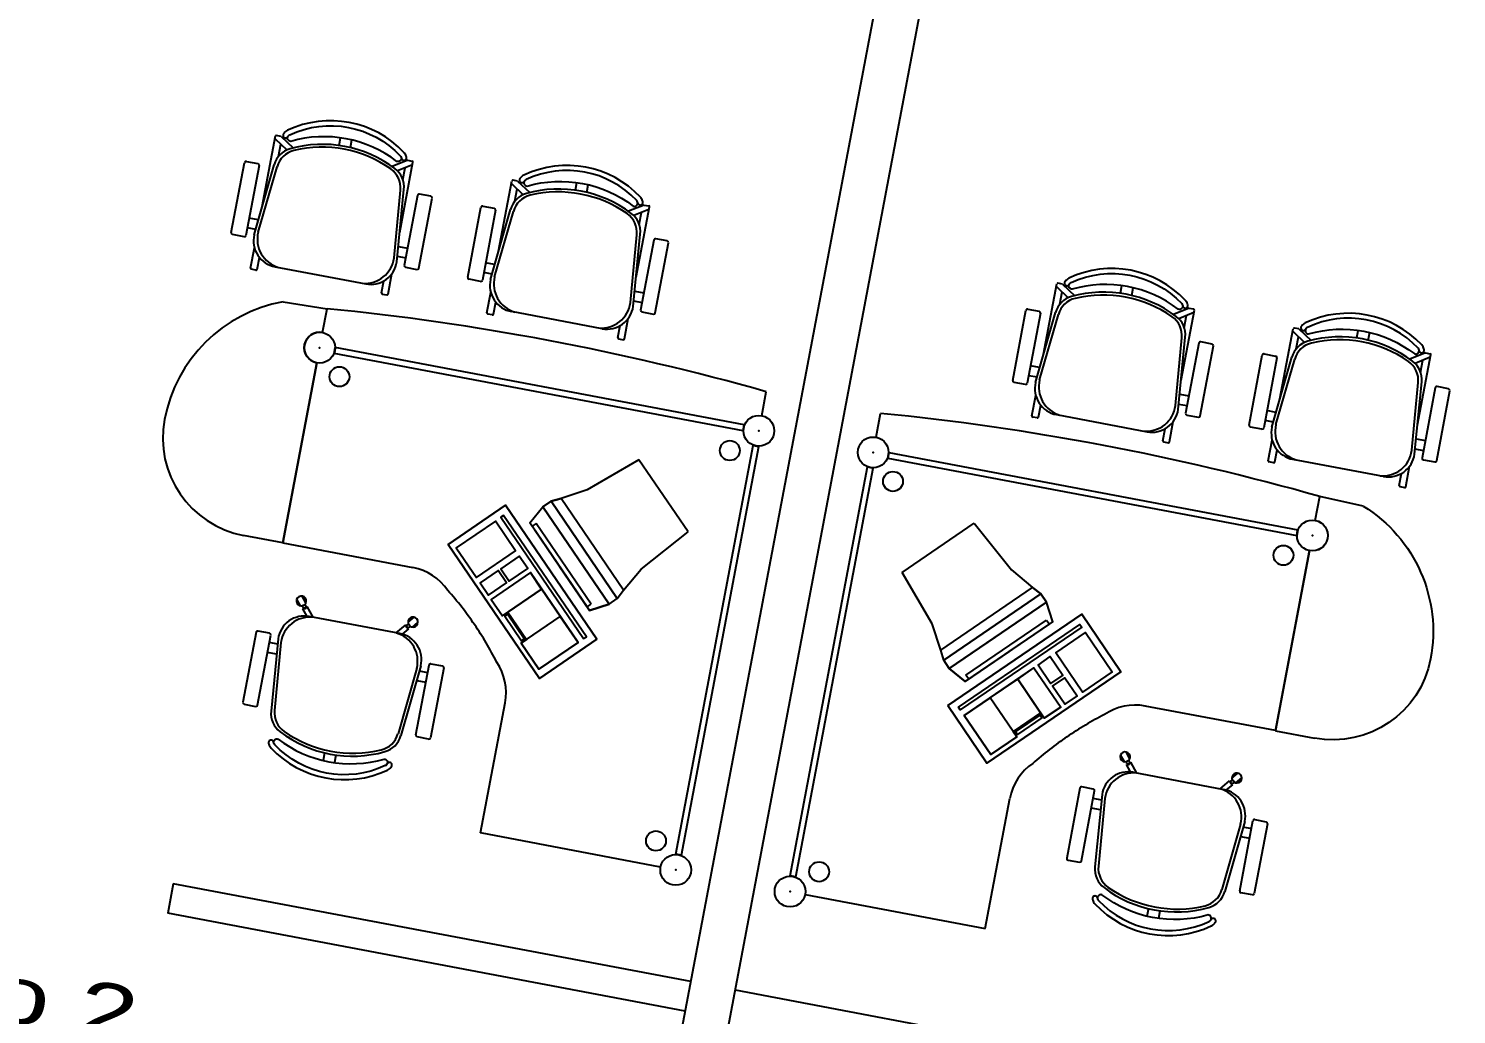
# Model space of a CAD drawing. Header units: inches. Extents: x -18604 to 2753, y -9056 to 3482.
# Drawn here: x -14611.3 to -14137, y -2369.7 to -2042.1 of the extents above; entities that cross this region are included whole.
import ezdxf
from ezdxf.enums import TextEntityAlignment as Align

# ---------------------------------------------------------------- set-up
doc = ezdxf.new("R2010")
doc.units = ezdxf.units.IN
for name, color, linetype in [('ESPECARQ', 2, 'Continuous'), ('MOVEIS', 2, 'Continuous'), ('Parede Baixo', 4, 'Continuous'), ('TEXTO', 2, 'Continuous')]:
    doc.layers.add(name, color=color, linetype=linetype)
doc.styles.add('REGUA100', font='GOTHIC.TTF', dxfattribs={"width": 1.4})
doc.styles.add('REGUA60', font='GOTHIC.TTF', dxfattribs={"width": 1.4})

# ---------------------------------------------------------------- blocks, each defined once
blk = doc.blocks.new('INDUNI1')
at = {"color": 0, "style": 'REGUA100', "width": 1.4, "flags": 8}
for tag, p in [('NOME1', (0, 0)), ('NOME2', (0, -4.286))]:
    blk.add_attdef(tag, text='', height=2.5, dxfattribs=at).set_placement(p, align=Align.CENTER)
at = {"layer": 'ESPECARQ', "style": 'REGUA60', "width": 1.4}
blk.add_attdef('AREA', text='', height=1.5, dxfattribs=at).set_placement((0, -7.813), align=Align.CENTER)
at = {"layer": 'ESPECARQ', "style": 'REGUA60', "width": 1.4, "flags": 8}
for tag, p in [('PISO', (0, -10.313)), ('REVPAR', (0, -12.813)), ('PEDIR', (0, -15.313))]:
    blk.add_attdef(tag, text='', height=1.5, dxfattribs=at).set_placement(p, align=Align.CENTER)
blk = doc.blocks.new('CC50704')
for p, q in [((11.58, 13.43), (12, 0)), ((-60, 0), (-60, 12)), ((-60, 0), (-4.65, 0)), ((4.65, 0), (12, 0))]:
    blk.add_line(p, q)
for centre, radius, start, end in [((-30, 12), 30, 90, 180), ((-30, -2.54), 44.54, 21.0053, 90), ((0, 0), 4.65, 0, 180)]:
    blk.add_arc(centre, radius, start, end)
blk.add_point((0, 0))

msp = doc.modelspace()

# ---------------------------------------------------------------- linework, layer by layer
at = {"layer": 'MOVEIS'}
for p, q in [((-14533.72, -2101.27), (-14529.29, -2077.85)), ((-14529.46, -2078.75), (-14525.53, -2082.49)), ((-14527.41, -2077.98), (-14529.04, -2077.67)), ((-14528.34, -2084.63), (-14527.57, -2080.56)), ((-14527.42, -2077.98), (-14523.39, -2081.82)), ((-14508.19, -2081), (-14507.71, -2078.46)), ((-14504.41, -2081.72), (-14503.93, -2079.18)), ((-14543.99, -2109.96), (-14539.59, -2086.72)), ((-14538.95, -2086.28), (-14535.16, -2087)), ((-14485.4, -2085.93), (-14490.57, -2088.03)), ((-14488.05, -2109.91), (-14483.64, -2086.6)), ((-14485.41, -2085.93), (-14483.9, -2086.21)), ((-14534.73, -2087.64), (-14539.12, -2110.88)), ((-14536.39, -2110.65), (-14529.79, -2087.42)), ((-14535.05, -2109.79), (-14528.81, -2088.06)), ((-14483.79, -2087.39), (-14488.81, -2089.44)), ((-14486.99, -2092.45), (-14486.21, -2088.38)), ((-14489.93, -2118.32), (-14487.79, -2095.82)), ((-14489, -2119.62), (-14486.65, -2095.58)), ((-14455.19, -2116.13), (-14450.78, -2092.81)), ((-14450.93, -2093.61), (-14447, -2097.35)), ((-14448.88, -2092.84), (-14450.4, -2092.55)), ((-14449.81, -2099.49), (-14449.04, -2095.41)), ((-14448.89, -2092.84), (-14444.86, -2096.67)), ((-14429.66, -2095.86), (-14429.18, -2093.32)), ((-14425.88, -2096.58), (-14425.4, -2094.04)), ((-14482.14, -2097.59), (-14486.53, -2120.83)), ((-14481.67, -2121.75), (-14477.27, -2098.51)), ((-14477.71, -2097.87), (-14481.49, -2097.15)), ((-14460.42, -2101.14), (-14456.63, -2101.85)), ((-14406.87, -2100.79), (-14412.04, -2102.88)), ((-14409.52, -2124.77), (-14405.09, -2101.35)), ((-14406.88, -2100.78), (-14405.26, -2101.09)), ((-14535.07, -2105.71), (-14538.04, -2105.14)), ((-14465.46, -2124.81), (-14461.06, -2101.58)), ((-14456.2, -2102.5), (-14460.59, -2125.73)), ((-14457.86, -2125.51), (-14451.26, -2102.27)), ((-14456.52, -2124.64), (-14450.28, -2102.91)), ((-14405.26, -2102.25), (-14410.28, -2104.29)), ((-14408.46, -2107.31), (-14407.68, -2103.24)), ((-14539.77, -2111.31), (-14543.55, -2110.6)), ((-14535.82, -2108.92), (-14538.65, -2108.39)), ((-14411.4, -2133.18), (-14409.26, -2110.67)), ((-14410.47, -2134.48), (-14408.12, -2110.44)), ((-14537.6, -2121.77), (-14536.32, -2114.97)), ((-14488.42, -2114.53), (-14485.45, -2115.09)), ((-14403.61, -2112.45), (-14408, -2135.68)), ((-14403.14, -2136.6), (-14398.74, -2113.37)), ((-14399.18, -2112.72), (-14402.96, -2112.01)), ((-14535.44, -2122.17), (-14534.68, -2118.18)), ((-14488.89, -2117.8), (-14486.06, -2118.34)), ((-14456.54, -2120.56), (-14459.51, -2120)), ((-14535.83, -2122.44), (-14537.34, -2122.15)), ((-14529.46, -2121.32), (-14499.35, -2127.02)), ((-14491.93, -2130.41), (-14490.64, -2123.61)), ((-14486.09, -2121.47), (-14482.31, -2122.18)), ((-14457.29, -2123.78), (-14460.12, -2123.24)), ((-14494.09, -2130), (-14493.33, -2126.01)), ((-14461.24, -2126.17), (-14465.02, -2125.46)), ((-14459.07, -2136.62), (-14457.79, -2129.83)), ((-14409.89, -2129.39), (-14406.92, -2129.95)), ((-14274.15, -2150.38), (-14269.72, -2126.96)), ((-14269.89, -2127.86), (-14265.95, -2131.6)), ((-14267.84, -2127.09), (-14269.46, -2126.79)), ((-14268.76, -2133.74), (-14267.99, -2129.67)), ((-14267.85, -2127.09), (-14263.81, -2130.93)), ((-14248.62, -2130.12), (-14248.14, -2127.58)), ((-14244.83, -2130.83), (-14244.35, -2128.29)), ((-14493.83, -2130.38), (-14492.31, -2130.67)), ((-14456.91, -2137.03), (-14456.15, -2133.04)), ((-14410.36, -2132.66), (-14407.53, -2133.19)), ((-14513.7, -2143.17), (-14512.19, -2135.23)), ((-14457.3, -2137.3), (-14458.81, -2137.01)), ((-14420.82, -2141.88), (-14450.93, -2136.18)), ((-14413.4, -2145.27), (-14412.11, -2138.47)), ((-14407.56, -2136.33), (-14403.78, -2137.04)), ((-14284.41, -2159.07), (-14280.01, -2135.83)), ((-14275.15, -2136.75), (-14279.55, -2159.99)), ((-14279.37, -2135.39), (-14275.59, -2136.11)), ((-14276.81, -2159.77), (-14270.22, -2136.53)), ((-14275.47, -2158.9), (-14269.24, -2137.17)), ((-14225.83, -2135.04), (-14230.99, -2137.14)), ((-14224.21, -2136.5), (-14229.24, -2138.55)), ((-14228.47, -2159.02), (-14224.06, -2135.71)), ((-14227.41, -2141.57), (-14226.64, -2137.49)), ((-14225.84, -2135.04), (-14224.32, -2135.32)), ((-14415.56, -2144.86), (-14414.8, -2140.86)), ((-14195.62, -2165.24), (-14191.21, -2141.93)), ((-14191.36, -2142.72), (-14187.42, -2146.46)), ((-14189.31, -2141.95), (-14190.82, -2141.66)), ((-14189.32, -2141.95), (-14185.28, -2145.79)), ((-14170.09, -2144.97), (-14169.61, -2142.43)), ((-14166.3, -2145.69), (-14165.82, -2143.15)), ((-14509.81, -2150.12), (-14509.44, -2148.17)), ((-14509.44, -2148.17), (-14509.81, -2150.12)), ((-14373.58, -2173.88), (-14509.44, -2148.17)), ((-14373.58, -2173.88), (-14509.44, -2148.17)), ((-14415.3, -2145.24), (-14413.78, -2145.53)), ((-14230.35, -2167.44), (-14228.22, -2144.93)), ((-14229.42, -2168.73), (-14227.07, -2144.69)), ((-14222.56, -2146.7), (-14226.96, -2169.94)), ((-14222.09, -2170.86), (-14217.7, -2147.62)), ((-14218.13, -2146.98), (-14221.92, -2146.26)), ((-14190.23, -2148.6), (-14189.46, -2144.53)), ((-14515.6, -2153.22), (-14526.92, -2213.05)), ((-14373.95, -2175.82), (-14509.81, -2150.12)), ((-14373.95, -2175.82), (-14509.81, -2150.12)), ((-14205.88, -2173.93), (-14201.48, -2150.69)), ((-14196.62, -2151.61), (-14201.02, -2174.85)), ((-14200.84, -2150.25), (-14197.06, -2150.97)), ((-14198.28, -2174.62), (-14191.69, -2151.39)), ((-14196.94, -2173.76), (-14190.71, -2152.03)), ((-14147.3, -2149.9), (-14152.46, -2152)), ((-14145.68, -2151.36), (-14150.71, -2153.41)), ((-14149.94, -2173.88), (-14145.51, -2150.46)), ((-14148.88, -2156.42), (-14148.11, -2152.35)), ((-14147.31, -2149.9), (-14145.69, -2150.2)), ((-14276.25, -2158.03), (-14279.08, -2157.5)), ((-14275.49, -2154.82), (-14278.46, -2154.26)), ((-14367.79, -2170.78), (-14366.28, -2162.83)), ((-14280.19, -2160.43), (-14283.97, -2159.71)), ((-14151.82, -2182.29), (-14149.69, -2159.79)), ((-14150.89, -2183.59), (-14148.54, -2159.55)), ((-14144.03, -2161.56), (-14148.43, -2184.8)), ((-14143.56, -2185.72), (-14139.17, -2162.48)), ((-14139.6, -2161.84), (-14143.39, -2161.12)), ((-14278.02, -2170.88), (-14276.74, -2164.08)), ((-14275.86, -2171.29), (-14275.11, -2167.29)), ((-14229.31, -2166.91), (-14226.48, -2167.45)), ((-14228.84, -2163.64), (-14225.87, -2164.21)), ((-14329.8, -2177.96), (-14328.3, -2170.02)), ((-14276.25, -2171.55), (-14277.76, -2171.26)), ((-14269.88, -2170.43), (-14239.77, -2176.13)), ((-14226.52, -2170.58), (-14222.73, -2171.3)), ((-14197.72, -2172.89), (-14200.55, -2172.36)), ((-14196.96, -2169.68), (-14199.93, -2169.11)), ((-14373.95, -2175.82), (-14373.58, -2173.88)), ((-14373.58, -2173.88), (-14373.95, -2175.82)), ((-14234.51, -2179.11), (-14233.76, -2175.12)), ((-14232.35, -2179.52), (-14231.06, -2172.72)), ((-14201.66, -2175.28), (-14205.44, -2174.57)), ((-14396.36, -2316.5), (-14370.66, -2180.64)), ((-14396.36, -2316.5), (-14370.66, -2180.64)), ((-14394.42, -2316.87), (-14368.71, -2181.01)), ((-14394.42, -2316.87), (-14368.71, -2181.01)), ((-14368.71, -2181.01), (-14370.66, -2180.64)), ((-14370.66, -2180.64), (-14368.71, -2181.01)), ((-14234.25, -2179.5), (-14232.74, -2179.78)), ((-14199.49, -2185.74), (-14198.21, -2178.94)), ((-14150.78, -2181.77), (-14147.96, -2182.31)), ((-14150.31, -2178.5), (-14147.34, -2179.06)), ((-14408.58, -2185.4, -1.1), (-14425.75, -2195.37, -1.1)), ((-14392.23, -2209.39, -1.1), (-14408.58, -2185.4, -1.1)), ((-14325.91, -2184.91), (-14325.54, -2182.97)), ((-14325.54, -2182.97), (-14325.91, -2184.91)), ((-14325.91, -2184.91), (-14190.05, -2210.62)), ((-14325.91, -2184.91), (-14190.05, -2210.62)), ((-14325.54, -2182.97), (-14189.68, -2208.67)), ((-14325.54, -2182.97), (-14189.68, -2208.67)), ((-14197.72, -2186.41), (-14199.23, -2186.12)), ((-14197.33, -2186.14), (-14196.58, -2182.15)), ((-14161.24, -2190.99), (-14191.35, -2185.29)), ((-14147.99, -2185.44), (-14144.2, -2186.15)), ((-14358.38, -2323.69), (-14332.68, -2187.83)), ((-14358.38, -2323.69), (-14332.68, -2187.83)), ((-14356.44, -2324.06), (-14330.73, -2188.2)), ((-14356.44, -2324.06), (-14330.73, -2188.2)), ((-14332.68, -2187.83), (-14330.73, -2188.2)), ((-14330.73, -2188.2), (-14332.68, -2187.83)), ((-14155.98, -2193.97), (-14155.23, -2189.98)), ((-14153.82, -2194.38), (-14152.54, -2187.58)), ((-14425.75, -2195.37, -1.1), (-14434.41, -2198.28, 1.1)), ((-14155.72, -2194.35), (-14154.21, -2194.64)), ((-14471.96, -2213.56, 2.2), (-14452.87, -2200.55, 2.2)), ((-14452.87, -2200.55, 2.2), (-14422.51, -2245.08, 2.2)), ((-14437.76, -2199.23, 1.1), (-14440.49, -2201.09, 2.2)), ((-14440.49, -2201.09, 2.2), (-14437.76, -2199.23, 2.2)), ((-14434.41, -2198.28, 1.1), (-14437.76, -2199.23, 1.1)), ((-14437.76, -2199.23, 1.1), (-14434.41, -2198.28, 1.1)), ((-14415.76, -2231.5, 1.1), (-14437.76, -2199.23, 1.1)), ((-14415.76, -2231.5, 2.2), (-14437.76, -2199.23, 2.2)), ((-14183.89, -2205.57), (-14182.39, -2197.63)), ((-14444.86, -2206.4, 2.2), (-14440.49, -2201.09, 2.2)), ((-14440.49, -2201.09, 2.2), (-14418.49, -2233.36, 2.2)), ((-14418.49, -2233.36, 2.2), (-14440.49, -2201.09, 2.2)), ((-14434.94, -2220.94, 2.2), (-14444.86, -2206.4, 2.2)), ((-14442.71, -2206.62, 2.2), (-14444.07, -2207.55, 2.2)), ((-14425.81, -2234.33, 2.2), (-14444.07, -2207.55, 2.2)), ((-14432.92, -2223.91, 7.7), (-14443.3, -2208.68, 7.7)), ((-14424.45, -2233.4, 2.2), (-14442.71, -2206.62, 2.2)), ((-14407.78, -2221.73, -1.1), (-14392.23, -2209.39, -1.1)), ((-14321.16, -2222.84, -1.1), (-14297.17, -2206.48, -1.1)), ((-14297.17, -2206.48, -1.1), (-14284.83, -2222.03, -1.1)), ((-14190.05, -2210.62), (-14189.68, -2208.67)), ((-14189.68, -2208.67), (-14190.05, -2210.62)), ((-14526.92, -2213.05), (-14483.68, -2221.23)), ((-14471.96, -2213.56, 2.2), (-14471.96, -2213.56)), ((-14441.59, -2258.09), (-14471.96, -2213.56)), ((-14441.59, -2258.09, 2.2), (-14471.96, -2213.56, 2.2)), ((-14428.87, -2218.13, 2.2), (-14418.49, -2233.36, 2.2)), ((-14185.79, -2215.62), (-14197.11, -2275.44)), ((-14434.94, -2220.94, 2.2), (-14425.03, -2235.48, 2.2)), ((-14413.66, -2228.73, 1.1), (-14407.78, -2221.73, -1.1)), ((-14311.19, -2240, -1.1), (-14321.16, -2222.84, -1.1)), ((-14284.83, -2222.03, -1.1), (-14277.83, -2227.91, 1.1)), ((-14415.76, -2231.5, 1.1), (-14413.66, -2228.73, 1.1)), ((-14415.76, -2231.5, 1.1), (-14413.66, -2228.73, 1.1)), ((-14277.83, -2227.91, 1.1), (-14275.06, -2230.02, 1.1)), ((-14275.06, -2230.02, 1.1), (-14277.83, -2227.91, 1.1)), ((-14521.02, -2234), (-14522.26, -2231.75)), ((-14519.2, -2232.99), (-14520.45, -2230.74)), ((-14519, -2234.26), (-14518.81, -2234.16)), ((-14516.82, -2237.74), (-14518.81, -2234.16)), ((-14425.81, -2234.33, 2.2), (-14424.45, -2233.4, 2.2)), ((-14425.03, -2235.48, 2.2), (-14418.49, -2233.36, 2.2)), ((-14418.49, -2233.36, 2.2), (-14415.76, -2231.5, 1.1)), ((-14418.49, -2233.36, 2.2), (-14415.76, -2231.5, 2.2)), ((-14307.32, -2252.01, 1.1), (-14275.06, -2230.02, 1.1)), ((-14307.32, -2252.01, 2.2), (-14275.06, -2230.02, 2.2)), ((-14273.2, -2232.74, 2.2), (-14305.47, -2254.74, 2.2)), ((-14305.47, -2254.74, 2.2), (-14273.2, -2232.74, 2.2)), ((-14275.06, -2230.02, 1.1), (-14273.2, -2232.74, 2.2)), ((-14273.2, -2232.74, 2.2), (-14275.06, -2230.02, 2.2)), ((-14271.07, -2239.28, 2.2), (-14273.2, -2232.74, 2.2)), ((-14520.26, -2234.96), (-14520.07, -2234.86)), ((-14518.93, -2237.34), (-14520.26, -2234.96)), ((-14487.97, -2243.2), (-14518.08, -2237.5)), ((-14485.28, -2239.41), (-14483.29, -2237.77)), ((-14425.81, -2234.33, 2.2), (-14425.81, -2234.33, 2.2)), ((-14425.81, -2234.33, 2.2), (-14425.81, -2234.33, 2.2)), ((-14261.47, -2236.76, 2.2), (-14306.01, -2267.12, 2.2)), ((-14299.94, -2256.96, 2.2), (-14273.15, -2238.7, 2.2)), ((-14273.15, -2238.7, 2.2), (-14272.22, -2240.06, 2.2)), ((-14248.46, -2255.85, 2.2), (-14261.47, -2236.76, 2.2)), ((-14535.76, -2242.77), (-14540.16, -2266.01)), ((-14531.33, -2243.05), (-14535.12, -2242.33)), ((-14489.23, -2242.96), (-14486.07, -2240.35)), ((-14487.12, -2243.36), (-14485.02, -2241.63)), ((-14485.93, -2240.51), (-14486.07, -2240.35)), ((-14485.02, -2241.63), (-14485.15, -2241.46)), ((-14483.96, -2241.01), (-14481.98, -2239.38)), ((-14308.28, -2248.67, 1.1), (-14311.19, -2240, -1.1)), ((-14299.01, -2258.32, 2.2), (-14272.22, -2240.06, 2.2)), ((-14288.58, -2251.22, 7.7), (-14273.36, -2240.84, 7.7)), ((-14285.62, -2249.19, 2.2), (-14271.07, -2239.28, 2.2)), ((-14535.29, -2266.93), (-14530.89, -2243.69)), ((-14528.54, -2246.72), (-14531.37, -2246.18)), ((-14528.43, -2244.9), (-14530.78, -2268.94)), ((-14527.5, -2246.2), (-14529.63, -2268.7)), ((-14422.51, -2245.08, 2.2), (-14441.59, -2258.09, 2.2)), ((-14290.24, -2244.36, 2.2), (-14305.47, -2254.74, 2.2)), ((-14529.01, -2249.99), (-14531.98, -2249.42)), ((-14307.32, -2252.01, 1.1), (-14308.28, -2248.67, 1.1)), ((-14307.32, -2252.01, 1.1), (-14308.28, -2248.67, 1.1)), ((-14305.47, -2254.74, 2.2), (-14307.32, -2252.01, 1.1)), ((-14305.47, -2254.74, 2.2), (-14307.32, -2252.01, 2.2)), ((-14285.62, -2249.19, 2.2), (-14300.16, -2259.11, 2.2)), ((-14482.38, -2254.73), (-14488.61, -2276.46)), ((-14481.04, -2253.87), (-14487.63, -2277.1)), ((-14482.7, -2276.88), (-14478.3, -2253.64)), ((-14481.6, -2255.6), (-14478.78, -2256.13)), ((-14473.44, -2254.56), (-14477.84, -2277.8)), ((-14477.66, -2253.21), (-14473.88, -2253.92)), ((-14300.16, -2259.11, 2.2), (-14305.47, -2254.74, 2.2)), ((-14299.01, -2258.32, 2.2), (-14299.94, -2256.96, 2.2)), ((-14293, -2286.21), (-14248.46, -2255.85)), ((-14293, -2286.21, 2.2), (-14248.46, -2255.85, 2.2)), ((-14248.46, -2255.85, 2.2), (-14248.46, -2255.85)), ((-14482.36, -2258.81), (-14479.39, -2259.37)), ((-14441.59, -2258.09, 2.2), (-14441.59, -2258.09)), ((-14299.01, -2258.32, 2.2), (-14299.01, -2258.32, 2.2)), ((-14299.01, -2258.32, 2.2), (-14299.01, -2258.32, 2.2)), ((-14539.72, -2266.65), (-14535.93, -2267.37)), ((-14461.19, -2309.44), (-14453.01, -2266.21)), ((-14306.01, -2267.12, 2.2), (-14293, -2286.21, 2.2)), ((-14197.11, -2275.44), (-14240.35, -2267.26)), ((-14478.48, -2278.24), (-14482.26, -2277.52)), ((-14513.02, -2282.8), (-14513.5, -2285.34)), ((-14509.23, -2283.51), (-14509.71, -2286.06)), ((-14293, -2286.21, 2.2), (-14293, -2286.21)), ((-14247.32, -2285.78), (-14248.57, -2283.54)), ((-14245.51, -2284.77), (-14246.75, -2282.53)), ((-14245.3, -2286.04), (-14245.12, -2285.94)), ((-14243.12, -2289.52), (-14245.12, -2285.94)), ((-14246.56, -2286.74), (-14246.37, -2286.64)), ((-14245.23, -2289.12), (-14246.56, -2286.74)), ((-14244.38, -2289.28), (-14214.27, -2294.98)), ((-14211.58, -2291.19), (-14209.6, -2289.56)), ((-14262.06, -2294.56), (-14266.46, -2317.79)), ((-14261.59, -2318.71), (-14257.2, -2295.48)), ((-14257.63, -2294.83), (-14261.42, -2294.12)), ((-14215.54, -2294.74), (-14212.37, -2292.14)), ((-14213.42, -2295.14), (-14211.32, -2293.41)), ((-14212.24, -2292.3), (-14212.37, -2292.14)), ((-14211.32, -2293.41), (-14211.45, -2293.25)), ((-14210.26, -2292.79), (-14208.28, -2291.16)), ((-14293.51, -2341.17), (-14285.33, -2297.94)), ((-14254.84, -2298.5), (-14257.67, -2297.97)), ((-14254.73, -2296.68), (-14257.08, -2320.72)), ((-14253.8, -2297.98), (-14255.94, -2320.49)), ((-14255.31, -2301.77), (-14258.28, -2301.21)), ((-14203.96, -2304.99), (-14200.18, -2305.7)), ((-14401.37, -2320.76), (-14461.19, -2309.44)), ((-14208.68, -2306.52), (-14214.92, -2328.25)), ((-14207.34, -2305.65), (-14213.93, -2328.89)), ((-14209, -2328.66), (-14204.61, -2305.43)), ((-14207.91, -2307.38), (-14205.08, -2307.92)), ((-14199.74, -2306.35), (-14204.14, -2329.59)), ((-14208.66, -2310.6), (-14205.69, -2311.16)), ((-14394.42, -2316.87), (-14396.36, -2316.5)), ((-14396.36, -2316.5), (-14394.42, -2316.87)), ((-14266.02, -2318.44), (-14262.24, -2319.15)), ((-14358.38, -2323.69), (-14356.44, -2324.06)), ((-14356.44, -2324.06), (-14358.38, -2323.69)), ((-14353.34, -2329.85), (-14293.51, -2341.17)), ((-14204.78, -2330.02), (-14208.57, -2329.31)), ((-14239.32, -2334.58), (-14239.8, -2337.12)), ((-14235.54, -2335.3), (-14236.02, -2337.84))]:
    msp.add_line(p, q, dxfattribs=at)
at = {"layer": 'MOVEIS', "extrusion": (-0.826234, -0.563328, 0)}
for p, q in [((-14437.76, -2199.23, 2.2), (-14437.76, -2199.23, 1.1)), ((-14415.76, -2231.5, 2.2), (-14415.76, -2231.5, 1.1))]:
    msp.add_line(p, q, dxfattribs=at)
at = {"layer": 'MOVEIS', "extrusion": (0.563328, -0.826234, 0)}
for p, q in [((-14275.06, -2230.02, 2.2), (-14275.06, -2230.02, 1.1)), ((-14307.32, -2252.01, 2.2), (-14307.32, -2252.01, 1.1))]:
    msp.add_line(p, q, dxfattribs=at)
at = {"layer": 'MOVEIS'}
for points in [[(-14488.98, -2086.3, 0.237888), (-14524.23, -2079.63, -0.605717), (-14525.1, -2077.89, -0.122717), (-14524.6, -2077.46, -0.323529), (-14487.85, -2084.41, -0.122717), (-14487.53, -2085, -0.605717)], [(-14525.1, -2077.89, -0.122717), (-14524.6, -2077.46, -0.323529), (-14487.85, -2084.41, -0.122717), (-14487.53, -2085, -0.605717), (-14488.98, -2086.3, 0.237888), (-14524.23, -2079.63, -0.605717)], [(-14445.7, -2094.49, -0.237888), (-14410.45, -2101.16, 0.605717), (-14409, -2099.86, 0.122717), (-14409.32, -2099.27, 0.323529), (-14446.07, -2092.32, 0.122717), (-14446.57, -2092.75, 0.605717)], [(-14409, -2099.86, 0.122717), (-14409.32, -2099.27, 0.323529), (-14446.07, -2092.32, 0.122717), (-14446.57, -2092.75, 0.605717), (-14445.7, -2094.49, -0.237888), (-14410.45, -2101.16, 0.605717)], [(-14229.4, -2135.42, 0.237888), (-14264.66, -2128.75, -0.605717), (-14265.53, -2127, -0.122717), (-14265.02, -2126.57, -0.323529), (-14228.27, -2133.53, -0.122717), (-14227.95, -2134.11, -0.605717)], [(-14265.53, -2127, -0.122717), (-14265.02, -2126.57, -0.323529), (-14228.27, -2133.53, -0.122717), (-14227.95, -2134.11, -0.605717), (-14229.4, -2135.42, 0.237888), (-14264.66, -2128.75, -0.605717)], [(-14186.13, -2143.6, -0.237888), (-14150.87, -2150.27, 0.605717), (-14149.42, -2148.97, 0.122717), (-14149.74, -2148.38, 0.323529), (-14186.49, -2141.43, 0.122717), (-14187, -2141.86, 0.605717)], [(-14149.42, -2148.97, 0.122717), (-14149.74, -2148.38, 0.323529), (-14186.49, -2141.43, 0.122717), (-14187, -2141.86, 0.605717), (-14186.13, -2143.6, -0.237888), (-14150.87, -2150.27, 0.605717)], [(-14528.45, -2278.22, 0.237888), (-14493.19, -2284.89, -0.605717), (-14492.32, -2286.63, -0.122717), (-14492.83, -2287.06, -0.323529), (-14529.58, -2280.11, -0.122717), (-14529.9, -2279.52, -0.605717)], [(-14219.5, -2336.67, -0.237888), (-14254.75, -2330, 0.605717), (-14256.2, -2331.3, 0.122717), (-14255.88, -2331.89, 0.323529), (-14219.13, -2338.84, 0.122717), (-14218.63, -2338.41, 0.605717)]]:
    msp.add_lwpolyline(points, format="xyb", close=True, dxfattribs=at)
at = {"layer": 'MOVEIS', "elevation": 2.2}
for points in [[(-14426.94, -2244.86), (-14426.03, -2244.24), (-14453.53, -2203.91), (-14454.43, -2204.53)], [(-14301.81, -2268.54), (-14302.43, -2267.63), (-14262.1, -2240.13), (-14261.48, -2241.04)]]:
    msp.add_lwpolyline(points, close=True, dxfattribs=at)
for points in [[(-14462.59, -2224.54), (-14449.55, -2215.65), (-14456.27, -2205.78), (-14469.32, -2214.68), (-14462.59, -2224.54)], [(-14451.67, -2225.75), (-14445.52, -2221.55), (-14448.31, -2217.46), (-14454.45, -2221.66), (-14451.67, -2225.75)], [(-14458.56, -2230.45), (-14452.57, -2226.36), (-14455.36, -2222.28), (-14461.35, -2226.36), (-14458.56, -2230.45)], [(-14441.82, -2255.01), (-14428.77, -2246.11), (-14444.59, -2222.92), (-14457.64, -2231.81), (-14453.92, -2237.27), (-14452.1, -2236.03), (-14445.9, -2245.12), (-14447.72, -2246.35), (-14441.82, -2255.01)], [(-14447.58, -2245.59), (-14446.67, -2244.97), (-14452.24, -2236.79), (-14453.15, -2237.41), (-14447.58, -2245.59)], [(-14261.19, -2262.65), (-14270.09, -2249.6), (-14260.23, -2242.88), (-14251.33, -2255.92), (-14261.19, -2262.65)], [(-14271.8, -2259.78), (-14275.99, -2253.63), (-14271.91, -2250.84), (-14267.71, -2256.99), (-14271.8, -2259.78)], [(-14291.66, -2283.42), (-14300.56, -2270.37), (-14277.36, -2254.56), (-14268.46, -2267.6), (-14273.92, -2271.32), (-14275.15, -2269.5), (-14284.24, -2275.7), (-14283, -2277.52), (-14291.66, -2283.42)], [(-14267.1, -2266.67), (-14271.18, -2260.68), (-14267.09, -2257.9), (-14263.01, -2263.89), (-14267.1, -2266.67)], [(-14282.86, -2276.75), (-14283.48, -2275.85), (-14275.3, -2270.27), (-14274.68, -2271.18), (-14282.86, -2276.75)]]:
    msp.add_lwpolyline(points, dxfattribs=at)
at = {"layer": 'MOVEIS'}
for points in [[(-14492.83, -2287.06, -0.323529), (-14529.58, -2280.11, -0.122717), (-14529.9, -2279.52, -0.605717), (-14528.45, -2278.22, 0.237888), (-14493.19, -2284.89, -0.605717), (-14492.32, -2286.63)], [(-14255.88, -2331.89, 0.323529), (-14219.13, -2338.84, 0.122717), (-14218.63, -2338.41, 0.605717), (-14219.5, -2336.67, -0.237888), (-14254.75, -2330, 0.605717), (-14256.2, -2331.3)]]:
    msp.add_lwpolyline(points, format="xyb", dxfattribs=at)
for centre, radius in [((-14514.65, -2148.2), 5.12), ((-14514.65, -2148.2), 5.12), ((-14508.08, -2157.84), 3.3), ((-14368.74, -2175.8), 5.12), ((-14368.74, -2175.8), 5.12), ((-14368.74, -2175.8), 5.12), ((-14368.74, -2175.8), 5.12), ((-14378.38, -2182.37), 3.3), ((-14330.75, -2182.99), 5.12), ((-14330.75, -2182.99), 5.12), ((-14330.75, -2182.99), 5.12), ((-14330.75, -2182.99), 5.12), ((-14324.18, -2192.63), 3.3), ((-14184.84, -2210.6), 5.12), ((-14184.84, -2210.6), 5.12), ((-14194.48, -2217.17), 3.3), ((-14519.76, -2234.16), 0.55), ((-14485.19, -2240.7), 0.55), ((-14246.06, -2285.95), 0.55), ((-14211.49, -2292.48), 0.55), ((-14402.92, -2312.07), 3.3), ((-14396.34, -2321.71), 5.12), ((-14396.34, -2321.71), 5.12), ((-14348.72, -2322.33), 3.3), ((-14358.36, -2328.9), 5.12), ((-14358.36, -2328.9), 5.12)]:
    msp.add_circle(centre, radius, dxfattribs=at)
for centre, radius, start, end in [((-14511.03, -2106.36), 33.58, 43.41, 115.1625), ((-14525.96, -2077.64), 0.86, 123.9607, 319.4754), ((-14523.99, -2078.69), 3.03, 115.8291, 144.1408), ((-14522.39, -2089.52), 7.7, 105.6815, 164.165), ((-14529.08, -2077.89), 0.22, 79.2862, 169.2862), ((-14513.7, -2120.46), 39.84, 52.891, 105.6815), ((-14513.88, -2121.42), 39.84, 55.0223, 103.5502), ((-14539.05, -2086.82), 0.55, 79.2862, 169.2862), ((-14535.27, -2087.54), 0.55, 349.2862, 79.2862), ((-14521.41, -2090.18), 7.7, 103.5502, 163.9864), ((-14486.64, -2085.08), 0.86, 199.0971, 34.6118), ((-14488.86, -2085.34), 3.03, 14.4317, 42.7434), ((-14483.96, -2086.54), 0.33, 349.2862, 79.2862), ((-14495.46, -2095.09), 7.7, 354.5861, 55.0223), ((-14494.31, -2094.83), 7.7, 354.4075, 52.891), ((-14447.43, -2092.49), 0.86, 123.9607, 319.4754), ((-14445.46, -2093.55), 3.03, 115.8291, 144.1408), ((-14432.5, -2121.22), 33.58, 43.41, 115.1625), ((-14450.46, -2092.88), 0.33, 79.2862, 169.2862), ((-14435.17, -2135.32), 39.84, 52.891, 105.6815), ((-14435.35, -2136.28), 39.84, 55.0223, 103.5502), ((-14481.6, -2097.69), 0.55, 79.2862, 169.2862), ((-14477.81, -2098.41), 0.55, 349.2862, 79.2862), ((-14460.52, -2101.68), 0.55, 79.2862, 169.2862), ((-14443.86, -2104.38), 7.7, 105.6815, 164.165), ((-14442.88, -2105.04), 7.7, 103.5502, 163.9864), ((-14408.11, -2099.93), 0.86, 199.0971, 34.6118), ((-14410.33, -2100.2), 3.03, 14.4317, 42.7434), ((-14405.3, -2101.31), 0.22, 349.2862, 79.2862), ((-14456.74, -2102.39), 0.55, 349.2862, 79.2862), ((-14416.93, -2109.95), 7.7, 354.5861, 55.0223), ((-14415.78, -2109.69), 7.7, 354.4075, 52.891), ((-14543.45, -2110.06), 0.55, 169.2862, 259.2862), ((-14527.82, -2112.67), 8.8, 166.717, 259.2862), ((-14525.58, -2112.14), 9.76, 166.034, 253.6938), ((-14539.66, -2110.77), 0.55, 259.2862, 349.2862), ((-14403.07, -2112.55), 0.55, 79.2862, 169.2862), ((-14399.28, -2113.26), 0.55, 349.2862, 79.2862), ((-14499.6, -2117.06), 9.76, 264.8787, 352.5385), ((-14497.71, -2118.37), 8.8, 259.2862, 351.8555), ((-14537.28, -2121.83), 0.33, 169.2862, 259.2862), ((-14535.76, -2122.11), 0.33, 259.2862, 349.2862), ((-14485.99, -2120.93), 0.55, 169.2862, 259.2862), ((-14482.21, -2121.64), 0.55, 259.2862, 349.2862), ((-14464.92, -2124.92), 0.55, 169.2862, 259.2862), ((-14447.05, -2127), 9.76, 166.034, 253.6938), ((-14264.41, -2127.81), 3.03, 115.8291, 144.1408), ((-14251.46, -2155.47), 33.58, 43.41, 115.1625), ((-14461.13, -2125.63), 0.55, 259.2862, 349.2862), ((-14449.29, -2127.53), 8.8, 166.717, 259.2862), ((-14269.5, -2127), 0.22, 79.2862, 169.2862), ((-14266.38, -2126.75), 0.86, 123.9607, 319.4754), ((-14254.12, -2169.57), 39.84, 52.891, 105.6815), ((-14493.76, -2130.06), 0.33, 169.2862, 259.2862), ((-14492.25, -2130.35), 0.33, 259.2862, 349.2862), ((-14421.07, -2131.91), 9.76, 264.8787, 352.5385), ((-14419.18, -2133.23), 8.8, 259.2862, 351.8555), ((-14262.81, -2138.63), 7.7, 105.6815, 164.165), ((-14261.84, -2139.29), 7.7, 103.5502, 163.9864), ((-14254.31, -2170.54), 39.84, 55.0223, 103.5502), ((-14227.06, -2134.19), 0.86, 199.0971, 34.6118), ((-14229.29, -2134.45), 3.03, 14.4317, 42.7434), ((-14594.22, -2968.16), 836.96, 74.19664, 84.37586), ((-14458.75, -2136.69), 0.33, 169.2862, 259.2862), ((-14457.23, -2136.97), 0.33, 259.2862, 349.2862), ((-14407.46, -2135.79), 0.55, 169.2862, 259.2862), ((-14403.68, -2136.5), 0.55, 259.2862, 349.2862), ((-14279.47, -2135.93), 0.55, 79.2862, 169.2862), ((-14275.69, -2136.65), 0.55, 349.2862, 79.2862), ((-14235.88, -2144.2), 7.7, 354.5861, 55.0223), ((-14234.73, -2143.94), 7.7, 354.4075, 52.891), ((-14224.39, -2135.65), 0.33, 349.2862, 79.2862), ((-14172.93, -2170.33), 33.58, 43.41, 115.1625), ((-14190.88, -2141.99), 0.33, 79.2862, 169.2862), ((-14187.85, -2141.61), 0.86, 123.9607, 319.4754), ((-14185.88, -2142.66), 3.03, 115.8291, 144.1408), ((-14415.24, -2144.92), 0.33, 169.2862, 259.2862), ((-14413.72, -2145.2), 0.33, 259.2862, 349.2862), ((-14222.02, -2146.8), 0.55, 79.2862, 169.2862), ((-14218.24, -2147.52), 0.55, 349.2862, 79.2862), ((-14184.28, -2153.49), 7.7, 105.6815, 164.165), ((-14183.31, -2154.15), 7.7, 103.5502, 163.9864), ((-14175.59, -2184.43), 39.84, 52.891, 105.6815), ((-14175.78, -2185.39), 39.84, 55.0223, 103.5502), ((-14148.53, -2149.05), 0.86, 199.0971, 34.6118), ((-14150.76, -2149.31), 3.03, 14.4317, 42.7434), ((-14200.94, -2150.79), 0.55, 79.2862, 169.2862), ((-14197.16, -2151.51), 0.55, 349.2862, 79.2862), ((-14157.35, -2159.06), 7.7, 354.5861, 55.0223), ((-14156.2, -2158.8), 7.7, 354.4075, 52.891), ((-14145.73, -2150.42), 0.22, 349.2862, 79.2862), ((-14283.87, -2159.17), 0.55, 169.2862, 259.2862), ((-14280.09, -2159.89), 0.55, 259.2862, 349.2862), ((-14268.24, -2161.79), 8.8, 166.717, 259.2862), ((-14266, -2161.25), 9.76, 166.034, 253.6938), ((-14143.49, -2161.66), 0.55, 79.2862, 169.2862), ((-14139.71, -2162.38), 0.55, 349.2862, 79.2862), ((-14240.02, -2166.17), 9.76, 264.8787, 352.5385), ((-14410.32, -3002.95), 836.96, 74.19664, 84.37586), ((-14277.7, -2170.94), 0.33, 169.2862, 259.2862), ((-14276.19, -2171.23), 0.33, 259.2862, 349.2862), ((-14238.13, -2167.48), 8.8, 259.2862, 351.8555), ((-14226.42, -2170.04), 0.55, 169.2862, 259.2862), ((-14222.63, -2170.76), 0.55, 259.2862, 349.2862), ((-14205.34, -2174.03), 0.55, 169.2862, 259.2862), ((-14201.56, -2174.74), 0.55, 259.2862, 349.2862), ((-14189.71, -2176.64), 8.8, 166.717, 259.2862), ((-14187.47, -2176.11), 9.76, 166.034, 253.6938), ((-14234.19, -2179.17), 0.33, 169.2862, 259.2862), ((-14232.67, -2179.46), 0.33, 259.2862, 349.2862), ((-14199.17, -2185.8), 0.33, 169.2862, 259.2862), ((-14197.66, -2186.08), 0.33, 259.2862, 349.2862), ((-14161.49, -2181.03), 9.76, 264.8787, 352.5385), ((-14159.6, -2182.34), 8.8, 259.2862, 351.8555), ((-14147.89, -2184.9), 0.55, 169.2862, 259.2862), ((-14144.1, -2185.61), 0.55, 259.2862, 349.2862), ((-14155.66, -2194.03), 0.33, 169.2862, 259.2862), ((-14154.14, -2194.32), 0.33, 259.2862, 349.2862), ((-14487.06, -2239.06), 18.15, 34.2862, 79.2862), ((-14557.34, -2304.39), 113.94, 34.2862, 41.5418), ((-14520.73, -2232.37), 1.65, 310.7499, 286.5701), ((-14519.72, -2246.15), 8.8, 79.2862, 171.8555), ((-14517.83, -2247.46), 9.76, 84.8787, 172.5385), ((-14519.8, -2234.08), 0.825, 250.9268, 347.3062), ((-14483.63, -2239.39), 1.65, 232.0024, 207.8226), ((-14535.22, -2242.88), 0.55, 79.2862, 169.2862), ((-14531.44, -2243.59), 0.55, 349.2862, 79.2862), ((-14491.85, -2252.38), 9.76, 346.034, 73.6938), ((-14489.61, -2251.84), 8.8, 346.717, 79.2862), ((-14485.12, -2240.64), 0.825, 171.2663, 267.6457), ((-14557.34, -2304.39), 113.94, 27.0307, 34.2862), ((-14470.85, -2262.84), 18.15, 349.2862, 34.2862), ((-14477.76, -2253.75), 0.55, 79.2862, 169.2862), ((-14473.98, -2254.46), 0.55, 349.2862, 79.2862), ((-14539.61, -2266.11), 0.55, 169.2862, 259.2862), ((-14535.83, -2266.83), 0.55, 259.2862, 349.2862), ((-14243.72, -2285.1), 18.15, 79.2862, 124.2862), ((-14523.12, -2269.69), 7.7, 174.4075, 232.891), ((-14521.97, -2269.43), 7.7, 174.5861, 235.0223), ((-14202.16, -2371.59), 113.94, 117.0307, 124.2862), ((-14503.73, -2244.06), 39.84, 232.891, 285.6815), ((-14503.55, -2243.09), 39.84, 235.0223, 283.5502), ((-14496.02, -2274.34), 7.7, 283.5502, 343.9864), ((-14482.16, -2276.98), 0.55, 169.2862, 259.2862), ((-14530.79, -2279.44), 0.86, 19.0971, 214.6118), ((-14528.56, -2279.18), 3.03, 194.4317, 222.7434), ((-14506.4, -2258.16), 33.58, 223.41, 295.1625), ((-14495.04, -2275), 7.7, 285.6815, 344.165), ((-14478.38, -2277.7), 0.55, 259.2862, 349.2862), ((-14202.16, -2371.59), 113.94, 124.2862, 131.5418), ((-14491.47, -2286.88), 0.86, 303.9607, 139.4754), ((-14267.5, -2301.31), 18.15, 124.2862, 169.2862), ((-14247.04, -2284.15), 1.65, 310.7499, 286.5701), ((-14246.1, -2285.86), 0.825, 250.9268, 347.3062), ((-14493.44, -2285.82), 1.38, 296.1561, 324.1408), ((-14493.44, -2285.82), 3.03, 295.8291, 324.1408), ((-14246.02, -2297.93), 8.8, 79.2862, 171.8555), ((-14244.13, -2299.25), 9.76, 84.8787, 172.5385), ((-14209.93, -2291.18), 1.65, 232.0024, 207.8226), ((-14261.52, -2294.66), 0.55, 79.2862, 169.2862), ((-14257.74, -2295.37), 0.55, 349.2862, 79.2862), ((-14218.15, -2304.16), 9.76, 346.034, 73.6938), ((-14215.91, -2303.63), 8.8, 346.717, 79.2862), ((-14211.42, -2292.42), 0.825, 171.2663, 267.6457), ((-14204.07, -2305.53), 0.55, 79.2862, 169.2862), ((-14200.28, -2306.25), 0.55, 349.2862, 79.2862), ((-14265.92, -2317.9), 0.55, 169.2862, 259.2862), ((-14262.13, -2318.61), 0.55, 259.2862, 349.2862), ((-14249.42, -2321.47), 7.7, 174.4075, 232.891), ((-14248.27, -2321.21), 7.7, 174.5861, 235.0223), ((-14230.03, -2295.84), 39.84, 232.891, 285.6815), ((-14229.85, -2294.88), 39.84, 235.0223, 283.5502), ((-14222.32, -2326.12), 7.7, 283.5502, 343.9864), ((-14221.34, -2326.78), 7.7, 285.6815, 344.165), ((-14208.46, -2328.77), 0.55, 169.2862, 259.2862), ((-14257.09, -2331.23), 0.86, 19.0971, 214.6118), ((-14254.87, -2330.96), 3.03, 194.4317, 222.7434), ((-14232.7, -2309.94), 33.58, 223.41, 295.1625), ((-14254.87, -2330.96), 1.38, 194.4317, 222.4164), ((-14204.68, -2329.48), 0.55, 259.2862, 349.2862), ((-14217.77, -2338.67), 0.86, 303.9607, 139.4754), ((-14219.74, -2337.61), 3.03, 295.8291, 324.1408)]:
    msp.add_arc(centre, radius, start, end, dxfattribs=at)
for p in [(-14514.65, -2148.2), (-14514.65, -2148.2), (-14514.65, -2148.2), (-14368.74, -2175.8), (-14368.74, -2175.8), (-14368.74, -2175.8), (-14368.74, -2175.8), (-14368.74, -2175.8), (-14330.75, -2182.99), (-14330.75, -2182.99), (-14330.75, -2182.99), (-14330.75, -2182.99), (-14330.75, -2182.99), (-14184.84, -2210.6), (-14184.84, -2210.6), (-14184.84, -2210.6), (-14396.34, -2321.71), (-14396.34, -2321.71), (-14358.36, -2328.9), (-14358.36, -2328.9)]:
    msp.add_point(p, dxfattribs=at)
for points in [[(-14422.51, -2245.08, 2.2), (-14452.87, -2200.55, 2.2), (-14471.96, -2213.56, 2.2), (-14441.59, -2258.09, 2.2)], [(-14415.76, -2231.5, 2.2), (-14437.76, -2199.23, 2.2), (-14440.49, -2201.09, 2.2), (-14418.49, -2233.36, 2.2)], [(-14413.66, -2228.73, 1.1), (-14434.41, -2198.28, 1.1), (-14437.76, -2199.23, 1.1), (-14415.76, -2231.5, 1.1)], [(-14426.03, -2244.24, 2.2), (-14453.53, -2203.91, 2.2), (-14454.43, -2204.53, 2.2), (-14426.94, -2244.86, 2.2)], [(-14418.49, -2233.36, 2.2), (-14425.03, -2235.48, 2.2), (-14444.86, -2206.4, 2.2), (-14440.49, -2201.09, 2.2)], [(-14449.55, -2215.65, 2.2), (-14456.27, -2205.78, 2.2), (-14469.32, -2214.68, 2.2), (-14462.59, -2224.54, 2.2)], [(-14471.96, -2213.56, 2.2), (-14471.96, -2213.56), (-14441.59, -2258.09), (-14441.59, -2258.09, 2.2)], [(-14445.52, -2221.55, 2.2), (-14448.31, -2217.46, 2.2), (-14454.45, -2221.66, 2.2), (-14451.67, -2225.75, 2.2)], [(-14452.57, -2226.36, 2.2), (-14455.36, -2222.28, 2.2), (-14461.35, -2226.36, 2.2), (-14458.56, -2230.45, 2.2)], [(-14444.59, -2222.92, 2.2), (-14457.64, -2231.81, 2.2), (-14453.92, -2237.27, 2.2), (-14440.95, -2228.43, 2.2)], [(-14434.76, -2237.52, 2.2), (-14440.95, -2228.43, 2.2), (-14452.1, -2236.03, 2.2), (-14445.9, -2245.12, 2.2)], [(-14308.28, -2248.67, 1.1), (-14277.83, -2227.91, 1.1), (-14275.06, -2230.02, 1.1), (-14307.32, -2252.01, 1.1)], [(-14307.32, -2252.01, 2.2), (-14275.06, -2230.02, 2.2), (-14273.2, -2232.74, 2.2), (-14305.47, -2254.74, 2.2)], [(-14305.47, -2254.74, 2.2), (-14300.16, -2259.11, 2.2), (-14271.07, -2239.28, 2.2), (-14273.2, -2232.74, 2.2)], [(-14446.67, -2244.97, 2.2), (-14452.24, -2236.79, 2.2), (-14453.15, -2237.41, 2.2), (-14447.58, -2245.59, 2.2)], [(-14428.77, -2246.11, 2.2), (-14441.82, -2255.01, 2.2), (-14447.72, -2246.35, 2.2), (-14434.76, -2237.52, 2.2)], [(-14306.01, -2267.12, 2.2), (-14261.47, -2236.76, 2.2), (-14248.46, -2255.85, 2.2), (-14293, -2286.21, 2.2)], [(-14302.43, -2267.63, 2.2), (-14262.1, -2240.13, 2.2), (-14261.48, -2241.04, 2.2), (-14301.81, -2268.54, 2.2)], [(-14270.09, -2249.6, 2.2), (-14260.23, -2242.88, 2.2), (-14251.33, -2255.92, 2.2), (-14261.19, -2262.65, 2.2)], [(-14275.99, -2253.63, 2.2), (-14271.91, -2250.84, 2.2), (-14267.71, -2256.99, 2.2), (-14271.8, -2259.78, 2.2)], [(-14248.46, -2255.85, 2.2), (-14248.46, -2255.85), (-14293, -2286.21), (-14293, -2286.21, 2.2)], [(-14277.36, -2254.56, 2.2), (-14268.46, -2267.6, 2.2), (-14273.92, -2271.32, 2.2), (-14282.75, -2258.36, 2.2)], [(-14271.18, -2260.68, 2.2), (-14267.09, -2257.9, 2.2), (-14263.01, -2263.89, 2.2), (-14267.1, -2266.67, 2.2)], [(-14291.84, -2264.56, 2.2), (-14282.75, -2258.36, 2.2), (-14275.15, -2269.5, 2.2), (-14284.24, -2275.7, 2.2)], [(-14300.56, -2270.37, 2.2), (-14291.66, -2283.42, 2.2), (-14283, -2277.52, 2.2), (-14291.84, -2264.56, 2.2)], [(-14283.48, -2275.85, 2.2), (-14275.3, -2270.27, 2.2), (-14274.68, -2271.18, 2.2), (-14282.86, -2276.75, 2.2)]]:
    msp.add_3dface(points, dxfattribs=at)
at = {"layer": 'Parede Baixo'}
for p, q in [((-14453.6, -2687.98, 63.44), (-14326.26, -2014.92, 63.44)), ((-14438.87, -2690.77, 63.44), (-14311.52, -2017.71, 63.44)), ((-14563.28, -2326.29, 63.44), (-14565.13, -2336.12, 63.44)), ((-14391.33, -2358.82, 63.44), (-14563.28, -2326.29, 63.44)), ((-14393.19, -2368.65, 63.44), (-14565.13, -2336.12, 63.44)), ((-14376.59, -2361.61, 63.44), (-14204.64, -2394.14, 63.44))]:
    msp.add_line(p, q, dxfattribs=at)

# ---------------------------------------------------------------- block references
at = {"layer": 'MOVEIS', "xscale": 1.100000000000204, "yscale": 1.100000000000204, "zscale": 1.1, "rotation": 79.28624807856765}
msp.add_blockref('CC50704', (-14514.65, -2148.2), dxfattribs=at)
at = {"layer": 'MOVEIS', "extrusion": (0, 0, -1), "xscale": 1.100000000000364, "yscale": 1.100000000000364, "zscale": -1.1, "rotation": 100.7137519214635}
msp.add_blockref('CC50704', (14184.84, -2210.6), dxfattribs=at)
at = {"layer": 'TEXTO'}
ref = msp.add_blockref('INDUNI1', (-14648.18, -2366.39), dxfattribs=dict(at, xscale=7.499999999995258, yscale=7.499999999992724, zscale=7.5, rotation=349.2862480787863))
ref.add_attrib('NOME1', 'Módulo 2', dxfattribs={"layer": '0', "color": 0, "height": 18.75, "rotation": 349.2862, "style": 'REGUA100', "width": 1.4, "flags": 8}).set_placement((-14648.18, -2366.39), align=Align.CENTER)
ref.add_attrib('NOME2', 'Piso Cerâmico', dxfattribs={"layer": '0', "color": 0, "height": 15, "rotation": 349.2862, "style": 'REGUA100', "width": 1.4, "flags": 8}).set_placement((-14654.16, -2397.97), align=Align.CENTER)
ref.add_attrib('AREA', 'A: 00 m²', dxfattribs={"layer": 'ESPECARQ', "height": 11.25, "rotation": 349.2862, "style": 'REGUA60', "width": 1.4}).set_placement((-14659.07, -2423.97), align=Align.CENTER)

doc.saveas('drawing.dxf')
